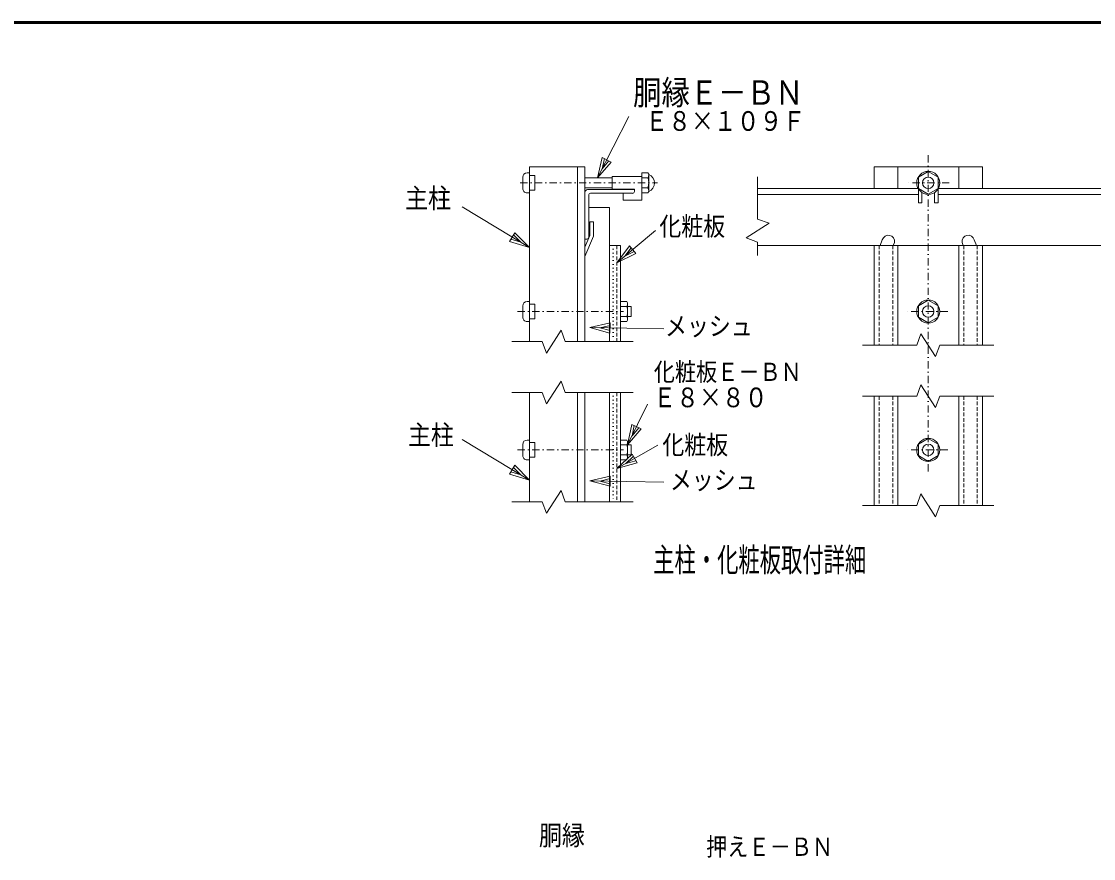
# Model space of a CAD drawing. Units: millimetres, scale not verified. Extents: x -4425 to 4425, y -3150 to 3150.
# Drawn here: x 372 to 2580, y 1201 to 2925 of the extents above; entities that cross this region are included whole.
import ezdxf
from ezdxf.enums import TextEntityAlignment as Align

# ---------------------------------------------------------------- set-up
doc = ezdxf.new("R2010")
doc.units = ezdxf.units.MM
doc.header["$LTSCALE"] = 30
for name, pattern in [('USER1', [1.01, 0.5, -0.25, 0.01, -0.25]), ('USER2', [0.375, 0.25, -0.125]), ('USER3', [0.26, 0.01, -0.25])]:
    doc.linetypes.add(name, pattern=pattern)
for name, color, linetype, lineweight in [('0-0_1', 4, 'Continuous', 18), ('0-1_2', 7, 'Continuous', 9), ('0-2_0', 1, 'Continuous', 18), ('0-5_WAKU', 7, 'Continuous', 9)]:
    doc.layers.add(name, color=color, linetype=linetype, lineweight=lineweight)
doc.styles.add('ＭＳ ゴシック', font='')
doc.styles.get('ＭＳ ゴシック').set_extended_font_data('MS Gothic')

# ---------------------------------------------------------------- blocks, each defined once
blk = doc.blocks.new('C15')
at = {"layer": '0-0_1'}
blk.add_line((177289.7, 177924.5), (179223.6, 181709.4), dxfattribs=at)
blk.add_lwpolyline([(178143.5, 178903.2), (177289.7, 177924.5), (177582.4, 179189.8)], close=True, dxfattribs=at)
blk.add_lwpolyline([(178003.2, 178974.8), (177576.3, 178485.5), (177722.7, 179118.1)], dxfattribs=at)
blk = doc.blocks.new('C17')
at = {"layer": '0-0_1'}
blk.add_line((173103.4, 173619.5), (168930.8, 176132.8), dxfattribs=at)
blk.add_lwpolyline([(172186.6, 174539.4), (173103.4, 173619.5), (171861.5, 173999.8)], close=True, dxfattribs=at)
blk.add_lwpolyline([(172105.3, 174404.5), (172563.7, 173944.6), (171942.8, 174134.7)], dxfattribs=at)
blk = doc.blocks.new('C18')
at = {"layer": '0-0_1'}
blk.add_line((173103.4, 159247.4), (168930.8, 161760.7), dxfattribs=at)
blk.add_lwpolyline([(172186.6, 160167.3), (173103.4, 159247.4), (171861.5, 159627.7)], close=True, dxfattribs=at)
blk.add_lwpolyline([(172105.3, 160032.4), (172563.7, 159572.4), (171942.8, 159762.6)], dxfattribs=at)
blk = doc.blocks.new('C19')
at = {"layer": '0-0_1'}
blk.add_line((178501.5, 172684.3), (180887.8, 174664.3), dxfattribs=at)
blk.add_lwpolyline([(179672.3, 173246.4), (178501.5, 172684.3), (179270, 173731.2)], close=True, dxfattribs=at)
blk.add_lwpolyline([(179571.7, 173367.6), (178986.3, 173086.5), (179370.6, 173610)], dxfattribs=at)
blk = doc.blocks.new('C20')
at = {"layer": '0-0_1'}
blk.add_line((179155.8, 161422.4), (180381.7, 163953.1), dxfattribs=at)
blk.add_lwpolyline([(179988.6, 162419.1), (179155.8, 161422.4), (179421.6, 162693.7)], close=True, dxfattribs=at)
blk.add_lwpolyline([(179846.9, 162487.7), (179430.5, 161989.4), (179563.4, 162625.1)], dxfattribs=at)
blk = doc.blocks.new('C21')
at = {"layer": '0-0_1'}
blk.add_line((178501.5, 159965.5), (181031.6, 161407.5), dxfattribs=at)
blk.add_lwpolyline([(179752.1, 160315.7), (178501.5, 159965.5), (179440.2, 160863.1)], close=True, dxfattribs=at)
blk.add_lwpolyline([(179674.1, 160452.6), (179048.8, 160277.5), (179518.2, 160726.2)], dxfattribs=at)
blk = doc.blocks.new('C22')
at = {"layer": '0-0_1'}
blk.add_line((176820.6, 159207.3), (181404, 159126), dxfattribs=at)
blk.add_lwpolyline([(178074.8, 158870), (176820.6, 159207.3), (178086, 159499.9)], close=True, dxfattribs=at)
blk.add_lwpolyline([(178077.6, 159027.5), (177450.5, 159196.1), (178083.2, 159342.4)], dxfattribs=at)
blk = doc.blocks.new('C23')
at = {"layer": '0-0_1'}
blk.add_line((176813.6, 168676.1), (181397.1, 168594.9), dxfattribs=at)
blk.add_lwpolyline([(178067.9, 168338.8), (176813.6, 168676.1), (178079, 168968.7)], close=True, dxfattribs=at)
blk.add_lwpolyline([(178070.6, 168496.3), (177443.5, 168665), (178076.2, 168811.3)], dxfattribs=at)

msp = doc.modelspace()

# ---------------------------------------------------------------- linework, layer by layer
at = {"layer": '0-0_1', "linetype": 'USER1'}
for p, q in [((2239.91, 2649.42), (2239.91, 1992.2)), ((1399.46, 2592.64), (1682.26, 2592.64)), ((2283.28, 2592.57), (2197.21, 2592.57)), ((1393.97, 2327.53), (1611.99, 2327.53)), ((2280.31, 2327.61), (2194.73, 2327.61)), ((1393.97, 2042.53), (1611.99, 2042.53)), ((2280.31, 2042.61), (2194.73, 2042.61))]:
    msp.add_line(p, q, dxfattribs=at)
at = {"layer": '0-0_1', "color": 7, "lineweight": 9}
for p, q in [((1418.95, 2625.74), (1418.95, 2265.74)), ((1418.95, 2625.74), (1532.95, 2625.74)), ((1418.95, 2607.64), (1429.45, 2607.64)), ((1429.45, 2607.64), (1429.45, 2577.64)), ((1517.75, 2625.74), (1517.75, 2265.74)), ((1532.95, 2625.74), (1532.95, 2265.74)), ((1588.94, 2605.37), (1650.03, 2605.36)), ((1588.94, 2605.37), (1588.94, 2579.91)), ((2351.43, 2625.74), (2128.4, 2625.74)), ((2128.4, 2625.74), (2128.4, 2580.93)), ((2177.25, 2625.74), (2177.25, 2580.93)), ((2302.58, 2625.74), (2302.58, 2580.93)), ((2351.43, 2625.74), (2351.43, 2580.93)), ((1418.95, 2577.64), (1429.45, 2577.64)), ((1538.04, 2578.64), (1634.75, 2578.64)), ((1540.58, 2567.19), (1540.58, 2480.65)), ((1544.4, 2571.01), (1630.94, 2571.01)), ((1588.94, 2579.91), (1634.75, 2579.91)), ((1634.75, 2574.82), (1634.75, 2579.91)), ((1650.03, 2572.28), (1650.03, 2557.01)), ((2219.48, 2580.93), (1888.42, 2580.93)), ((2219.48, 2568.53), (1888.42, 2568.53)), ((2219.48, 2580.78), (2219.48, 2551.45)), ((2226.98, 2572.71), (2226.98, 2551.45)), ((2252.84, 2572.71), (2252.84, 2551.45)), ((2666.91, 2580.93), (2260.34, 2580.93)), ((2260.34, 2580.78), (2260.34, 2551.45)), ((2666.91, 2568.53), (2260.34, 2568.53)), ((1583.39, 2541.72), (1540.58, 2541.72)), ((1583.39, 2541.72), (1583.39, 2265.74)), ((2226.98, 2551.45), (2219.48, 2551.45)), ((2252.84, 2551.45), (2260.34, 2551.45)), ((1543.13, 2512.48), (1543.13, 2484.49)), ((1543.13, 2512.48), (1550.76, 2512.48)), ((1550.76, 2512.48), (1550.76, 2482.95)), ((1543.13, 2484.48), (1532.95, 2460.29)), ((1550.76, 2482.95), (1532.95, 2440.6)), ((1532.95, 2476.83), (1536.76, 2476.83)), ((2140.86, 2463.61), (2145.31, 2475.08)), ((2338.97, 2463.61), (2334.52, 2475.08)), ((1606.38, 2463.66), (1583.39, 2463.66)), ((1606.38, 2463.66), (1606.38, 2265.74)), ((1888.42, 2463.66), (2666.91, 2463.66)), ((2128.4, 2463.66), (2128.4, 2258.24)), ((2167.94, 2463.64), (2170.27, 2469.66)), ((2177.25, 2463.66), (2177.25, 2258.24)), ((2314.38, 2463.66), (2295.24, 2463.66)), ((2302.58, 2463.66), (2302.58, 2258.24)), ((2311.89, 2463.64), (2309.56, 2469.66)), ((2351.43, 2463.66), (2351.43, 2258.24)), ((1418.95, 2342.53), (1429.45, 2342.53)), ((1429.45, 2342.53), (1429.45, 2312.53)), ((1628.1, 2337.75), (1620.69, 2337.75)), ((1628.1, 2337.75), (1628.1, 2317.31)), ((1418.95, 2312.53), (1429.45, 2312.53)), ((1628.1, 2317.31), (1620.69, 2317.31)), ((1418.95, 2160.74), (1418.95, 1935.74)), ((1517.75, 2160.74), (1517.75, 1935.74)), ((1532.95, 2160.74), (1532.95, 1935.74)), ((1583.39, 2160.74), (1583.39, 1935.74)), ((1606.38, 2160.74), (1606.38, 1935.74)), ((2128.4, 2153.24), (2128.4, 1928.24)), ((2177.25, 2153.24), (2177.25, 1928.24)), ((2302.58, 2153.24), (2302.58, 1928.24)), ((2351.43, 2153.24), (2351.43, 1928.24)), ((1418.95, 2057.53), (1429.45, 2057.53)), ((1429.45, 2057.53), (1429.45, 2027.53)), ((1628.1, 2052.75), (1620.69, 2052.75)), ((1628.1, 2032.31), (1620.69, 2032.31)), ((1628.1, 2052.75), (1628.1, 2032.31)), ((1418.95, 2027.53), (1429.45, 2027.53))]:
    msp.add_line(p, q, dxfattribs=at)
at = {"layer": '0-0_1'}
for p, q in [((1888.42, 2604.76), (1888.42, 2517.85)), ((1912.01, 2509.27), (1888.42, 2517.85)), ((1912.01, 2509.27), (1864.83, 2479.26)), ((1888.42, 2470.67), (1864.83, 2479.26)), ((1888.42, 2470.67), (1888.42, 2442.75)), ((1453.68, 2242.15), (1483.68, 2289.33)), ((1492.27, 2265.74), (1483.68, 2289.33)), ((2216.32, 2258.24), (2224.91, 2281.83)), ((2254.92, 2234.65), (2224.91, 2281.83)), ((1382.6, 2265.74), (1445.09, 2265.74)), ((1453.68, 2242.15), (1445.09, 2265.74)), ((1492.27, 2265.74), (1632.21, 2265.74)), ((2216.32, 2258.24), (2104.81, 2258.24)), ((2254.92, 2234.65), (2263.5, 2258.24)), ((2375.02, 2258.24), (2263.5, 2258.24)), ((1453.68, 2137.15), (1483.68, 2184.33)), ((1492.27, 2160.74), (1483.68, 2184.33)), ((2216.32, 2153.24), (2224.91, 2176.83)), ((2254.92, 2129.65), (2224.91, 2176.83)), ((1382.6, 2160.74), (1445.09, 2160.74)), ((1453.68, 2137.15), (1445.09, 2160.74)), ((1492.27, 2160.74), (1632.21, 2160.74)), ((2216.32, 2153.24), (2104.81, 2153.24)), ((2254.92, 2129.65), (2263.5, 2153.24)), ((2375.02, 2153.24), (2263.5, 2153.24)), ((1453.68, 1912.15), (1483.68, 1959.33)), ((1492.27, 1935.74), (1483.68, 1959.33)), ((2216.32, 1928.24), (2224.91, 1951.83)), ((2254.92, 1904.65), (2224.91, 1951.83)), ((1382.6, 1935.74), (1445.09, 1935.74)), ((1453.68, 1912.15), (1445.09, 1935.74)), ((1492.27, 1935.74), (1632.21, 1935.74)), ((2216.32, 1928.24), (2104.81, 1928.24)), ((2254.92, 1904.65), (2263.5, 1928.24)), ((2375.02, 1928.24), (2263.5, 1928.24))]:
    msp.add_line(p, q, dxfattribs=at)
at = {"layer": '0-0_1', "color": 7, "linetype": 'USER3', "lineweight": 9}
for p, q in [((1590.89, 2463.66), (1590.89, 2265.74)), ((1590.89, 2160.74), (1590.89, 1935.74))]:
    msp.add_line(p, q, dxfattribs=at)
at = {"layer": '0-0_1', "color": 7, "linetype": 'USER2', "lineweight": 9}
for p, q in [((1598.88, 2463.66), (1598.88, 2265.74)), ((2138.9, 2463.66), (2138.9, 2258.24)), ((2166.75, 2463.66), (2166.75, 2258.24)), ((2313.08, 2463.66), (2313.08, 2258.24)), ((2340.93, 2463.66), (2340.93, 2258.24)), ((1598.88, 2160.74), (1598.88, 1935.74)), ((2138.9, 2153.24), (2138.9, 1928.24)), ((2166.75, 2153.24), (2166.75, 1928.24)), ((2313.08, 2153.24), (2313.08, 1928.24)), ((2340.93, 2153.24), (2340.93, 1928.24))]:
    msp.add_line(p, q, dxfattribs=at)
at = {"layer": '0-0_1', "color": 7, "lineweight": 9}
for points in [[(2239.91, 2616.16), (2219.48, 2604.37), (2219.48, 2580.78), (2239.91, 2568.98), (2260.34, 2580.78), (2260.34, 2604.37)], [(2239.91, 2351.2), (2260.34, 2339.41), (2260.34, 2315.82), (2239.91, 2304.02), (2219.48, 2315.82), (2219.48, 2339.41)], [(2239.91, 2066.2), (2260.34, 2054.41), (2260.34, 2030.82), (2239.91, 2019.02), (2219.48, 2030.82), (2219.48, 2054.41)]]:
    msp.add_lwpolyline(points, close=True, dxfattribs=at)
msp.add_lwpolyline([(1650.03, 2557.01), (1611.85, 2557.01), (1611.85, 2571.01)], dxfattribs=at)
for centre, radius in [((2239.91, 2592.57), 23.7), ((2239.91, 2592.57), 11.79), ((2239.91, 2327.61), 23.7), ((2239.91, 2327.61), 11.79), ((2239.91, 2042.61), 23.7), ((2239.91, 2042.61), 11.79)]:
    msp.add_circle(centre, radius, dxfattribs=at)
for centre, radius, start, end in [((1413.64, 2604), 9, 90, 179.99992), ((1656.57, 2592.31), 19.36, 294.03061, 66.50076), ((1413.64, 2581.11), 9, 179.99992, 270), ((1538.04, 2573.55), 5.09, 90, 179.99992), ((1544.4, 2567.19), 3.82, 90, 179.99992), ((1630.94, 2574.82), 3.82, 270, 359.98627), ((1536.76, 2480.65), 3.82, 270, 0), ((2157.68, 2471.98), 12.78, 349.54044, 165.93683), ((2322.15, 2471.98), 12.78, 14.0651, 190.46166), ((1413.64, 2338.97), 9, 90, 179.99992), ((1413.64, 2316.09), 9, 179.99992, 270), ((1413.64, 2053.97), 9, 90, 179.99992), ((1413.64, 2031.09), 9, 179.99992, 270)]:
    msp.add_arc(centre, radius, start, end, dxfattribs=at)
at = {"layer": '0-1_2'}
for p, q in [((1418.95, 2613), (1413.64, 2613)), ((1418.95, 2613), (1418.95, 2572.11)), ((1650.03, 2613), (1662.7, 2613)), ((1650.03, 2613), (1650.03, 2572.28)), ((1664.28, 2610.27), (1662.7, 2613)), ((1664.28, 2610.27), (1664.28, 2575.01)), ((1404.64, 2604), (1404.64, 2581.11)), ((1532.95, 2602.82), (1588.94, 2602.82)), ((1650.03, 2602.82), (1662.84, 2602.82)), ((1650.03, 2602.82), (1650.03, 2582.46)), ((1418.95, 2572.11), (1413.64, 2572.11)), ((1532.95, 2582.46), (1588.94, 2582.46)), ((1650.03, 2582.46), (1662.7, 2582.46)), ((1650.03, 2572.28), (1662.7, 2572.28)), ((1664.28, 2575.01), (1662.7, 2572.28)), ((1418.95, 2347.98), (1413.64, 2347.98)), ((1418.95, 2347.98), (1418.95, 2307.09)), ((1606.38, 2347.98), (1606.38, 2307.09)), ((1606.38, 2347.98), (1619.11, 2347.98)), ((1620.69, 2345.24), (1619.11, 2347.98)), ((1620.69, 2345.24), (1620.69, 2309.82)), ((1404.64, 2338.97), (1404.64, 2316.09)), ((1606.38, 2337.75), (1619.11, 2337.75)), ((1418.95, 2307.09), (1413.64, 2307.09)), ((1606.38, 2317.31), (1619.11, 2317.31)), ((1606.38, 2307.09), (1619.11, 2307.09)), ((1620.69, 2309.82), (1619.11, 2307.09)), ((1404.64, 2053.97), (1404.64, 2031.09)), ((1418.95, 2062.98), (1413.64, 2062.98)), ((1418.95, 2062.98), (1418.95, 2022.09)), ((1606.38, 2062.98), (1606.38, 2022.09)), ((1606.38, 2062.98), (1619.11, 2062.98)), ((1620.69, 2060.24), (1619.11, 2062.98)), ((1620.69, 2060.24), (1620.69, 2024.82)), ((1606.38, 2052.75), (1619.11, 2052.75)), ((1606.38, 2032.31), (1619.11, 2032.31)), ((1418.95, 2022.09), (1413.64, 2022.09)), ((1606.38, 2022.09), (1619.11, 2022.09)), ((1620.69, 2024.82), (1619.11, 2022.09))]:
    msp.add_line(p, q, dxfattribs=at)
for centre, radius, start, end in [((1645.87, 2610.27), 18.51, 336.37283, 0), ((1627.55, 2592.94), 36.64, 343.38879, 15.69367), ((1645.87, 2575.01), 18.41, 0, 23.96421), ((1602.21, 2345.24), 18.48, 336.11563, 0.00143), ((1586.98, 2327.53), 33.72, 342.35696, 17.65534), ((1602.21, 2309.83), 18.48, 0, 23.88525), ((1602.21, 2060.24), 18.48, 336.11563, 0.00143), ((1586.98, 2042.53), 33.72, 342.35696, 17.65534), ((1602.21, 2024.83), 18.48, 0, 23.88525)]:
    msp.add_arc(centre, radius, start, end, dxfattribs=at)
at = {"layer": '0-5_WAKU'}
msp.add_line((-4048.17, 2923), (4197.83, 2923), dxfattribs=at)
msp.add_lwpolyline([(-4050.17, 2925), (4199.83, 2925), (4199.83, -2925), (-4050.17, -2925)], close=True, dxfattribs=at)
msp.add_lwpolyline([(-4046.17, -2921), (-4046.17, 2921), (4195.83, 2921)], dxfattribs=at)

# ---------------------------------------------------------------- block references
at = {"layer": '0-2_0', "xscale": 0.03333333, "yscale": 0.03333333}
for name in ['C15', 'C17', 'C19', 'C23', 'C20', 'C18', 'C21', 'C22']:
    msp.add_blockref(name, (-4351.17, -3328), dxfattribs=at)

# ---------------------------------------------------------------- texts
at = {"layer": '0-0_1', "style": 'ＭＳ ゴシック'}
for s, height, width, p in [('胴縁Ｅ－ＢＮ\u3000\u3000', 50.44, 0.85, (1631.93, 2738.22)), ('\u3000Ｅ８×１０９Ｆ', 40.59, 0.85, (1610.2, 2687.51)), ('主柱', 40.69, 0.85, (1162.54, 2528.38)), ('化粧板', 38.93, 0.85, (1686.11, 2471.88)), ('メッシュ', 38.97, 0.85, (1697.74, 2266.49)), ('化粧板Ｅ－ＢＮ', 37.57, 0.85, (1674.56, 2173.27)), ('\u3000Ｅ８×８０', 40.59, 0.85, (1626.66, 2118.27)), ('主柱', 40.69, 0.85, (1168.46, 2040.75)), ('化粧板', 38.93, 0.85, (1692.3, 2021.88)), ('メッシュ', 38.97, 0.85, (1707.74, 1949.49)), ('主柱・化粧板取付詳細', 49.48, 0.65, (1673.47, 1776.61)), ('胴縁', 40.69, 0.85, (1438.17, 1216.2)), ('押えＥ－ＢＮ', 37.57, 0.85, (1782.5, 1195.3))]:
    msp.add_text(s, height=height, dxfattribs=dict(at, width=width)).set_placement(p, align=Align.BOTTOM_LEFT)

doc.saveas('drawing.dxf')
